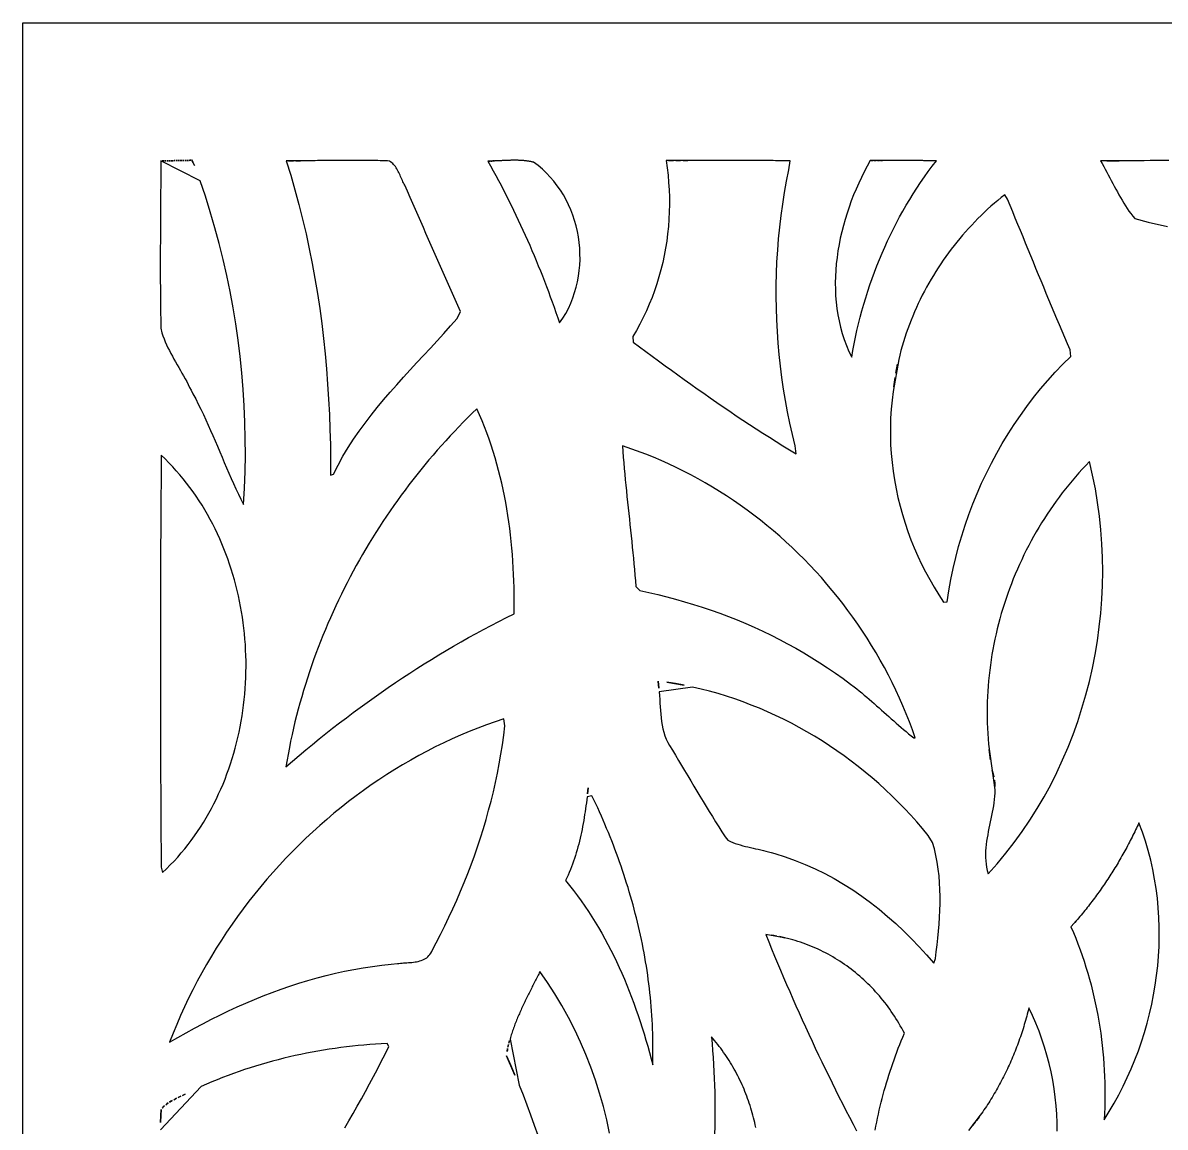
# Model space of a CAD drawing. Header units: metres. Extents: x -71 to 71, y -141 to 141.
# Drawn here: x -70.6 to -11.7, y 84.2 to 141.2 of the extents above; entities that cross this region are included whole.
import ezdxf

# ---------------------------------------------------------------- set-up
doc = ezdxf.new("R2010")
doc.units = ezdxf.units.M
doc.layers.add('HOLE', color=7, linetype='Continuous')
doc.layers.add('OUTER', color=7, linetype='Continuous')

msp = doc.modelspace()

# ---------------------------------------------------------------- linework, layer by layer
at = {"layer": 'HOLE'}
for points in [[(-63.482, 134.068), (-63.483, 133.658), (-63.484, 133.247), (-63.486, 132.836), (-63.488, 132.426), (-63.491, 132.015), (-63.493, 131.604), (-63.496, 131.193), (-63.498, 130.783), (-63.501, 130.372), (-63.503, 129.961), (-63.504, 129.55), (-63.505, 129.139), (-63.506, 128.728), (-63.505, 128.318), (-63.504, 127.907), (-63.501, 127.496), (-63.498, 127.085), (-63.493, 126.675), (-63.487, 126.264), (-63.479, 125.853), (-63.47, 125.443), (-63.432, 125.2), (-63.375, 125.043), (-63.314, 124.888), (-63.249, 124.735), (-63.181, 124.583), (-63.109, 124.433), (-63.035, 124.285), (-62.958, 124.137), (-62.88, 123.991), (-62.799, 123.845), (-62.718, 123.7), (-62.636, 123.555), (-62.553, 123.41), (-62.47, 123.265), (-62.387, 123.121), (-62.305, 122.976), (-62.224, 122.83), (-62.144, 122.684), (-62.067, 122.536), (-61.991, 122.388), (-61.918, 122.239), (-61.822, 122.051), (-61.681, 121.788), (-61.544, 121.523), (-61.411, 121.255), (-61.282, 120.986), (-61.155, 120.716), (-61.031, 120.444), (-60.91, 120.17), (-60.79, 119.896), (-60.672, 119.621), (-60.555, 119.346), (-60.438, 119.07), (-60.322, 118.794), (-60.205, 118.519), (-60.087, 118.244), (-59.969, 117.969), (-59.849, 117.695), (-59.727, 117.423), (-59.603, 117.151), (-59.476, 116.881), (-59.345, 116.613), (-59.212, 116.346), (-59.163, 117.194), (-59.131, 118.043), (-59.117, 118.891), (-59.12, 119.741), (-59.14, 120.589), (-59.177, 121.438), (-59.231, 122.285), (-59.302, 123.131), (-59.39, 123.975), (-59.494, 124.817), (-59.615, 125.656), (-59.753, 126.493), (-59.908, 127.327), (-60.079, 128.156), (-60.267, 128.983), (-60.471, 129.804), (-60.691, 130.621), (-60.928, 131.434), (-61.18, 132.24), (-61.449, 133.041), (-63.482, 134.068)], [(-63.327, 134.071), (-63.366, 134.07), (-63.405, 134.069), (-63.327, 134.071)], [(-63.212, 134.072), (-63.25, 134.072), (-63.289, 134.071), (-63.212, 134.072)], [(-63.096, 134.074), (-63.134, 134.074), (-63.173, 134.073), (-63.096, 134.074)], [(-62.98, 134.076), (-63.018, 134.076), (-63.057, 134.075), (-62.98, 134.076)], [(-62.864, 134.079), (-62.902, 134.078), (-62.941, 134.077), (-62.864, 134.079)], [(-62.748, 134.081), (-62.786, 134.08), (-62.825, 134.079), (-62.748, 134.081)], [(-62.632, 134.083), (-62.67, 134.082), (-62.709, 134.081), (-62.632, 134.083)], [(-62.516, 134.085), (-62.554, 134.085), (-62.593, 134.084), (-62.516, 134.085)], [(-62.4, 134.088), (-62.438, 134.087), (-62.477, 134.086), (-62.4, 134.088)], [(-62.284, 134.09), (-62.322, 134.089), (-62.361, 134.089), (-62.284, 134.09)], [(-62.168, 134.093), (-62.206, 134.092), (-62.245, 134.091), (-62.168, 134.093)], [(-62.052, 134.095), (-62.09, 134.094), (-62.129, 134.093), (-62.052, 134.095)], [(-61.936, 134.098), (-61.974, 134.097), (-62.013, 134.096), (-61.936, 134.098)], [(-61.734, 133.836), (-61.859, 134.099), (-61.897, 134.098), (-61.734, 133.836)], [(-57.015, 134.072), (-56.781, 133.325), (-56.562, 132.574), (-56.357, 131.819), (-56.165, 131.061), (-55.987, 130.3), (-55.822, 129.536), (-55.669, 128.769), (-55.529, 128), (-55.401, 127.228), (-55.285, 126.455), (-55.181, 125.679), (-55.088, 124.901), (-55.006, 124.122), (-54.935, 123.342), (-54.875, 122.56), (-54.826, 121.778), (-54.786, 120.995), (-54.756, 120.212), (-54.736, 119.428), (-54.724, 118.644), (-54.722, 117.86), (-54.575, 117.917), (-54.338, 118.383), (-54.086, 118.837), (-53.82, 119.279), (-53.541, 119.712), (-53.249, 120.135), (-52.947, 120.549), (-52.635, 120.956), (-52.315, 121.356), (-51.987, 121.75), (-51.653, 122.139), (-51.313, 122.524), (-50.969, 122.905), (-50.622, 123.284), (-50.273, 123.661), (-49.924, 124.038), (-49.574, 124.415), (-49.226, 124.793), (-48.88, 125.172), (-48.538, 125.554), (-48.201, 125.94), (-48.025, 126.303), (-48.163, 126.612), (-48.301, 126.921), (-48.438, 127.23), (-48.576, 127.539), (-48.713, 127.849), (-48.849, 128.158), (-48.986, 128.468), (-49.122, 128.778), (-49.259, 129.087), (-49.395, 129.397), (-49.531, 129.707), (-49.667, 130.017), (-49.803, 130.328), (-49.939, 130.638), (-50.075, 130.948), (-50.211, 131.258), (-50.347, 131.568), (-50.484, 131.878), (-50.62, 132.188), (-50.757, 132.498), (-50.893, 132.807), (-50.927, 132.868), (-50.96, 132.931), (-50.991, 132.995), (-51.021, 133.061), (-51.051, 133.128), (-51.08, 133.195), (-51.11, 133.262), (-51.139, 133.33), (-51.17, 133.396), (-51.201, 133.463), (-51.233, 133.528), (-51.267, 133.592), (-51.303, 133.654), (-51.341, 133.714), (-51.381, 133.771), (-51.424, 133.826), (-51.47, 133.878), (-51.519, 133.927), (-51.572, 133.972), (-51.629, 134.013), (-51.691, 134.049), (-51.795, 134.064), (-51.919, 134.069), (-52.044, 134.073), (-52.168, 134.077), (-52.292, 134.081), (-52.417, 134.084), (-52.541, 134.087), (-52.665, 134.089), (-52.79, 134.091), (-52.914, 134.092), (-53.038, 134.094), (-53.163, 134.095), (-53.287, 134.095), (-53.411, 134.096), (-53.536, 134.096), (-53.66, 134.096), (-53.784, 134.095), (-53.909, 134.095), (-54.033, 134.094), (-54.157, 134.093), (-54.282, 134.092), (-54.406, 134.091), (-54.53, 134.09), (-54.655, 134.088), (-54.779, 134.087), (-54.903, 134.085), (-55.027, 134.084), (-55.152, 134.082), (-55.276, 134.081), (-55.4, 134.08), (-55.525, 134.078), (-55.649, 134.077), (-55.773, 134.076), (-55.897, 134.074), (-56.021, 134.073), (-56.146, 134.073), (-57.015, 134.072)], [(-56.642, 134.071), (-56.766, 134.071), (-56.89, 134.071), (-56.642, 134.071)], [(-56.27, 134.072), (-56.394, 134.071), (-56.518, 134.071), (-56.27, 134.072)], [(-46.608, 134.06), (-46.47, 133.811), (-46.334, 133.561), (-46.198, 133.311), (-46.064, 133.059), (-45.932, 132.807), (-45.801, 132.554), (-45.671, 132.3), (-45.543, 132.045), (-45.417, 131.789), (-45.291, 131.533), (-45.168, 131.276), (-45.045, 131.018), (-44.924, 130.759), (-44.805, 130.5), (-44.687, 130.239), (-44.571, 129.979), (-44.456, 129.717), (-44.342, 129.454), (-44.23, 129.191), (-44.12, 128.927), (-44.011, 128.663), (-43.904, 128.397), (-43.798, 128.132), (-43.694, 127.865), (-43.591, 127.597), (-43.49, 127.329), (-43.391, 127.061), (-43.293, 126.791), (-43.196, 126.521), (-43.101, 126.251), (-43.008, 125.98), (-42.916, 125.708), (-42.751, 125.952), (-42.599, 126.204), (-42.462, 126.463), (-42.34, 126.728), (-42.231, 126.998), (-42.137, 127.273), (-42.056, 127.552), (-41.99, 127.835), (-41.937, 128.121), (-41.898, 128.408), (-41.872, 128.697), (-41.86, 128.988), (-41.861, 129.278), (-41.875, 129.568), (-41.902, 129.857), (-41.942, 130.145), (-41.995, 130.43), (-42.061, 130.712), (-42.139, 130.991), (-42.23, 131.266), (-42.333, 131.535), (-42.448, 131.799), (-42.576, 132.057), (-42.715, 132.309), (-42.866, 132.552), (-43.03, 132.788), (-43.204, 133.015), (-43.391, 133.233), (-43.589, 133.441), (-43.798, 133.638), (-44.018, 133.823), (-44.25, 133.997), (-44.286, 134.006), (-44.322, 134.014), (-44.359, 134.022), (-44.395, 134.029), (-44.431, 134.036), (-44.468, 134.042), (-44.504, 134.048), (-44.541, 134.054), (-44.578, 134.059), (-44.614, 134.064), (-44.651, 134.068), (-44.688, 134.073), (-44.724, 134.076), (-44.761, 134.08), (-44.798, 134.083), (-44.835, 134.086), (-44.871, 134.088), (-44.908, 134.09), (-44.945, 134.092), (-44.982, 134.094), (-45.019, 134.095), (-45.056, 134.097), (-45.093, 134.097), (-45.13, 134.098), (-45.167, 134.099), (-45.204, 134.099), (-45.241, 134.099), (-45.278, 134.099), (-45.315, 134.099), (-45.352, 134.098), (-45.389, 134.097), (-45.426, 134.097), (-45.463, 134.096), (-45.5, 134.095), (-45.537, 134.094), (-45.574, 134.092), (-45.611, 134.091), (-45.648, 134.09), (-45.686, 134.088), (-45.723, 134.087), (-45.76, 134.085), (-45.797, 134.084), (-45.834, 134.082), (-45.871, 134.08), (-45.908, 134.079), (-45.945, 134.077), (-45.982, 134.075), (-46.019, 134.074), (-46.056, 134.072), (-46.093, 134.071), (-46.13, 134.069), (-46.167, 134.068), (-46.204, 134.066), (-46.241, 134.065), (-46.608, 134.06)], [(-46.498, 134.06), (-46.535, 134.06), (-46.572, 134.06), (-46.498, 134.06)], [(-46.388, 134.061), (-46.425, 134.061), (-46.461, 134.06), (-46.388, 134.061)], [(-46.277, 134.064), (-46.314, 134.063), (-46.351, 134.062), (-46.277, 134.064)], [(-37.422, 134.08), (-37.367, 133.706), (-37.322, 133.331), (-37.288, 132.954), (-37.265, 132.576), (-37.252, 132.198), (-37.249, 131.819), (-37.256, 131.441), (-37.274, 131.063), (-37.302, 130.685), (-37.341, 130.309), (-37.39, 129.934), (-37.449, 129.561), (-37.518, 129.189), (-37.597, 128.82), (-37.687, 128.454), (-37.787, 128.09), (-37.897, 127.73), (-38.016, 127.373), (-38.146, 127.02), (-38.286, 126.672), (-38.437, 126.328), (-38.597, 125.989), (-38.767, 125.655), (-38.946, 125.326), (-39.136, 125.004), (-39.124, 124.716), (-38.795, 124.473), (-38.466, 124.23), (-38.137, 123.988), (-37.807, 123.747), (-37.476, 123.506), (-37.146, 123.266), (-36.814, 123.027), (-36.482, 122.789), (-36.15, 122.552), (-35.816, 122.316), (-35.482, 122.081), (-35.147, 121.847), (-34.812, 121.615), (-34.476, 121.384), (-34.138, 121.154), (-33.8, 120.926), (-33.461, 120.7), (-33.121, 120.475), (-32.78, 120.251), (-32.438, 120.03), (-32.094, 119.811), (-31.75, 119.593), (-31.404, 119.378), (-31.058, 119.164), (-30.709, 118.953), (-30.761, 119.373), (-30.903, 119.953), (-31.034, 120.536), (-31.154, 121.122), (-31.263, 121.709), (-31.361, 122.299), (-31.447, 122.891), (-31.523, 123.484), (-31.588, 124.079), (-31.641, 124.675), (-31.683, 125.272), (-31.714, 125.87), (-31.734, 126.468), (-31.743, 127.066), (-31.74, 127.665), (-31.727, 128.263), (-31.702, 128.861), (-31.665, 129.459), (-31.618, 130.055), (-31.559, 130.651), (-31.488, 131.245), (-31.407, 131.838), (-31.314, 132.429), (-31.209, 133.018), (-31.094, 133.604), (-31.018, 134.072), (-31.143, 134.074), (-31.269, 134.075), (-31.395, 134.076), (-31.52, 134.077), (-31.646, 134.078), (-31.772, 134.079), (-31.897, 134.08), (-32.023, 134.081), (-32.149, 134.082), (-32.274, 134.083), (-32.4, 134.083), (-32.525, 134.084), (-32.651, 134.085), (-32.777, 134.085), (-32.902, 134.086), (-33.028, 134.086), (-33.154, 134.086), (-33.279, 134.087), (-33.405, 134.087), (-33.53, 134.087), (-33.656, 134.088), (-33.782, 134.088), (-33.907, 134.088), (-34.033, 134.088), (-34.158, 134.088), (-34.284, 134.088), (-34.41, 134.088), (-34.535, 134.088), (-34.661, 134.088), (-34.786, 134.088), (-34.912, 134.087), (-35.037, 134.087), (-35.163, 134.087), (-35.289, 134.087), (-35.414, 134.086), (-35.54, 134.086), (-35.665, 134.086), (-35.791, 134.086), (-35.916, 134.085), (-36.042, 134.085), (-36.167, 134.084), (-37.422, 134.08)], [(-37.046, 134.081), (-37.171, 134.081), (-37.297, 134.08), (-37.046, 134.081)], [(-36.669, 134.083), (-36.795, 134.082), (-36.92, 134.082), (-36.669, 134.083)], [(-36.293, 134.084), (-36.418, 134.084), (-36.544, 134.083), (-36.293, 134.084)], [(-26.899, 134.08), (-27.054, 133.798), (-27.205, 133.51), (-27.349, 133.217), (-27.488, 132.919), (-27.622, 132.617), (-27.749, 132.311), (-27.869, 132.001), (-27.982, 131.688), (-28.088, 131.372), (-28.187, 131.052), (-28.278, 130.73), (-28.361, 130.406), (-28.435, 130.08), (-28.501, 129.752), (-28.558, 129.423), (-28.605, 129.093), (-28.643, 128.763), (-28.671, 128.432), (-28.688, 128.101), (-28.695, 127.77), (-28.692, 127.44), (-28.677, 127.111), (-28.65, 126.783), (-28.612, 126.457), (-28.562, 126.132), (-28.5, 125.81), (-28.425, 125.49), (-28.337, 125.173), (-28.235, 124.859), (-28.121, 124.548), (-27.992, 124.241), (-27.849, 123.939), (-27.789, 124.285), (-27.723, 124.631), (-27.652, 124.975), (-27.577, 125.318), (-27.496, 125.659), (-27.41, 126), (-27.32, 126.338), (-27.224, 126.675), (-27.124, 127.01), (-27.018, 127.344), (-26.908, 127.675), (-26.793, 128.005), (-26.673, 128.333), (-26.548, 128.658), (-26.418, 128.982), (-26.284, 129.303), (-26.144, 129.622), (-26, 129.938), (-25.851, 130.252), (-25.697, 130.564), (-25.538, 130.873), (-25.375, 131.179), (-25.207, 131.482), (-25.034, 131.783), (-24.856, 132.081), (-24.674, 132.375), (-24.487, 132.667), (-24.295, 132.955), (-24.099, 133.241), (-23.898, 133.522), (-23.692, 133.801), (-23.482, 134.076), (-23.535, 134.076), (-23.588, 134.077), (-23.642, 134.077), (-23.695, 134.077), (-23.748, 134.078), (-23.802, 134.078), (-23.855, 134.078), (-23.908, 134.079), (-23.962, 134.079), (-24.015, 134.079), (-24.069, 134.079), (-24.122, 134.079), (-24.175, 134.08), (-24.229, 134.08), (-24.282, 134.08), (-24.336, 134.08), (-24.389, 134.08), (-24.442, 134.08), (-24.496, 134.08), (-24.549, 134.081), (-24.603, 134.081), (-24.656, 134.081), (-24.709, 134.081), (-24.763, 134.081), (-24.816, 134.081), (-24.87, 134.081), (-24.923, 134.081), (-24.977, 134.081), (-25.03, 134.081), (-25.083, 134.081), (-25.137, 134.081), (-25.19, 134.081), (-25.244, 134.081), (-25.297, 134.081), (-25.351, 134.081), (-25.404, 134.081), (-25.457, 134.081), (-25.511, 134.081), (-25.564, 134.081), (-25.618, 134.081), (-25.671, 134.081), (-25.725, 134.081), (-25.778, 134.081), (-25.831, 134.081), (-25.885, 134.081), (-25.938, 134.081), (-25.992, 134.081), (-26.045, 134.081), (-26.098, 134.08), (-26.152, 134.08), (-26.205, 134.08), (-26.899, 134.08)], [(-26.739, 134.08), (-26.792, 134.08), (-26.846, 134.08), (-26.739, 134.08)], [(-26.579, 134.08), (-26.632, 134.08), (-26.686, 134.08), (-26.579, 134.08)], [(-26.419, 134.08), (-26.472, 134.08), (-26.526, 134.08), (-26.419, 134.08)], [(-26.259, 134.08), (-26.312, 134.08), (-26.365, 134.08), (-26.259, 134.08)], [(-14.053, 134.074), (-14.373, 134.072), (-14.693, 134.07), (-14.053, 134.074)], [(-25.712, 122.181), (-25.77, 121.724), (-25.813, 121.266), (-25.842, 120.807), (-25.855, 120.348), (-25.855, 119.889), (-25.84, 119.431), (-25.811, 118.973), (-25.768, 118.517), (-25.711, 118.063), (-25.642, 117.61), (-25.559, 117.16), (-25.462, 116.712), (-25.353, 116.268), (-25.232, 115.827), (-25.097, 115.39), (-24.951, 114.957), (-24.792, 114.529), (-24.622, 114.106), (-24.439, 113.688), (-24.245, 113.276), (-24.04, 112.87), (-23.824, 112.47), (-23.597, 112.077), (-23.359, 111.692), (-23.11, 111.314), (-22.925, 111.322), (-22.836, 111.9), (-22.733, 112.474), (-22.615, 113.045), (-22.481, 113.612), (-22.333, 114.175), (-22.17, 114.733), (-21.994, 115.286), (-21.802, 115.834), (-21.597, 116.376), (-21.378, 116.912), (-21.146, 117.442), (-20.9, 117.965), (-20.641, 118.481), (-20.368, 118.99), (-20.083, 119.49), (-19.785, 119.982), (-19.474, 120.466), (-19.151, 120.941), (-18.815, 121.406), (-18.468, 121.862), (-18.109, 122.307), (-17.738, 122.742), (-17.355, 123.167), (-16.961, 123.58), (-16.556, 123.982), (-16.585, 124.318), (-16.724, 124.64), (-16.862, 124.962), (-17, 125.284), (-17.137, 125.607), (-17.273, 125.93), (-17.408, 126.254), (-17.543, 126.577), (-17.678, 126.901), (-17.812, 127.225), (-17.946, 127.549), (-18.08, 127.874), (-18.213, 128.198), (-18.346, 128.523), (-18.479, 128.847), (-18.612, 129.172), (-18.745, 129.496), (-18.878, 129.821), (-19.011, 130.146), (-19.144, 130.47), (-19.277, 130.795), (-19.411, 131.119), (-19.545, 131.443), (-19.679, 131.768), (-19.813, 132.091), (-19.958, 132.322), (-20.137, 132.178), (-20.315, 132.031), (-20.491, 131.881), (-20.665, 131.729), (-20.837, 131.574), (-21.006, 131.416), (-21.173, 131.255), (-21.338, 131.092), (-21.501, 130.927), (-21.661, 130.758), (-21.819, 130.588), (-21.975, 130.414), (-22.128, 130.239), (-22.278, 130.061), (-22.426, 129.881), (-22.571, 129.698), (-22.714, 129.513), (-22.854, 129.326), (-22.992, 129.137), (-23.126, 128.946), (-23.258, 128.752), (-23.387, 128.557), (-23.513, 128.359), (-23.636, 128.16), (-23.757, 127.959), (-23.874, 127.755), (-23.988, 127.55), (-24.099, 127.343), (-24.207, 127.135), (-24.312, 126.924), (-24.414, 126.712), (-24.512, 126.499), (-24.607, 126.284), (-24.699, 126.067), (-24.788, 125.848), (-24.873, 125.629), (-24.954, 125.407), (-25.032, 125.185), (-25.107, 124.961), (-25.178, 124.735), (-25.245, 124.509), (-25.309, 124.281), (-25.369, 124.052), (-25.426, 123.822), (-25.712, 122.181)], [(-25.478, 123.59), (-25.527, 123.358), (-25.572, 123.124), (-25.478, 123.59)], [(-25.613, 122.89), (-25.65, 122.655), (-25.683, 122.418), (-25.613, 122.89)], [(-57.03, 102.824), (-56.691, 103.115), (-56.35, 103.403), (-56.007, 103.689), (-55.663, 103.972), (-55.316, 104.252), (-54.968, 104.53), (-54.618, 104.806), (-54.265, 105.078), (-53.911, 105.348), (-53.556, 105.615), (-53.198, 105.88), (-52.838, 106.141), (-52.477, 106.4), (-52.114, 106.655), (-51.748, 106.908), (-51.381, 107.158), (-51.013, 107.404), (-50.642, 107.648), (-50.269, 107.888), (-49.895, 108.125), (-49.519, 108.359), (-49.141, 108.59), (-48.761, 108.817), (-48.379, 109.041), (-47.996, 109.262), (-47.61, 109.479), (-47.223, 109.693), (-46.834, 109.903), (-46.443, 110.11), (-46.051, 110.313), (-45.656, 110.512), (-45.26, 110.708), (-45.256, 111.047), (-45.256, 111.386), (-45.258, 111.726), (-45.264, 112.065), (-45.274, 112.405), (-45.287, 112.744), (-45.304, 113.084), (-45.324, 113.423), (-45.348, 113.762), (-45.377, 114.101), (-45.409, 114.439), (-45.445, 114.776), (-45.486, 115.113), (-45.531, 115.45), (-45.58, 115.785), (-45.633, 116.12), (-45.692, 116.453), (-45.755, 116.786), (-45.822, 117.117), (-45.895, 117.447), (-45.973, 117.776), (-46.055, 118.104), (-46.143, 118.43), (-46.236, 118.754), (-46.334, 119.077), (-46.438, 119.398), (-46.547, 119.717), (-46.662, 120.035), (-46.782, 120.35), (-46.909, 120.663), (-47.041, 120.974), (-47.179, 121.283), (-47.415, 121.055), (-47.648, 120.825), (-47.88, 120.592), (-48.109, 120.356), (-48.336, 120.119), (-48.561, 119.879), (-48.784, 119.637), (-49.004, 119.392), (-49.223, 119.145), (-49.439, 118.896), (-49.652, 118.645), (-49.863, 118.391), (-50.072, 118.136), (-50.279, 117.878), (-50.483, 117.618), (-50.684, 117.356), (-50.884, 117.092), (-51.08, 116.826), (-51.274, 116.558), (-51.466, 116.288), (-51.655, 116.016), (-51.842, 115.742), (-52.025, 115.466), (-52.207, 115.188), (-52.385, 114.909), (-52.561, 114.627), (-52.734, 114.344), (-52.905, 114.059), (-53.073, 113.772), (-53.238, 113.484), (-53.4, 113.194), (-53.559, 112.902), (-53.716, 112.608), (-53.869, 112.313), (-54.02, 112.016), (-54.168, 111.718), (-54.313, 111.418), (-54.455, 111.116), (-54.594, 110.814), (-54.73, 110.509), (-54.863, 110.203), (-54.993, 109.896), (-55.12, 109.587), (-55.243, 109.277), (-55.364, 108.966), (-55.481, 108.653), (-55.596, 108.339), (-55.707, 108.023), (-55.814, 107.707), (-55.919, 107.389), (-56.02, 107.07), (-56.118, 106.75), (-56.213, 106.428), (-56.305, 106.106), (-56.393, 105.782), (-56.477, 105.457), (-56.559, 105.132), (-56.636, 104.805), (-56.711, 104.477), (-56.782, 104.148), (-56.849, 103.819), (-57.03, 102.824)], [(-39.672, 119.368), (-39.651, 119.077), (-39.629, 118.787), (-39.606, 118.496), (-39.581, 118.206), (-39.555, 117.916), (-39.527, 117.626), (-39.499, 117.336), (-39.469, 117.046), (-39.44, 116.756), (-39.409, 116.466), (-39.378, 116.177), (-39.347, 115.887), (-39.316, 115.597), (-39.284, 115.308), (-39.253, 115.018), (-39.222, 114.729), (-39.192, 114.439), (-39.162, 114.149), (-39.133, 113.859), (-39.105, 113.57), (-39.077, 113.28), (-39.051, 112.99), (-39.027, 112.7), (-39.003, 112.41), (-38.982, 112.119), (-38.783, 111.908), (-38.316, 111.808), (-37.851, 111.701), (-37.388, 111.587), (-36.927, 111.464), (-36.467, 111.334), (-36.009, 111.196), (-35.554, 111.051), (-35.101, 110.897), (-34.65, 110.736), (-34.202, 110.567), (-33.757, 110.39), (-33.315, 110.205), (-32.876, 110.012), (-32.44, 109.811), (-32.008, 109.603), (-31.579, 109.386), (-31.154, 109.162), (-30.733, 108.929), (-30.316, 108.689), (-29.903, 108.441), (-29.495, 108.185), (-29.091, 107.92), (-28.692, 107.648), (-28.297, 107.367), (-27.908, 107.079), (-27.723, 106.939), (-27.591, 106.836), (-27.459, 106.731), (-27.329, 106.625), (-27.199, 106.517), (-27.071, 106.409), (-26.943, 106.3), (-26.815, 106.189), (-26.688, 106.078), (-26.562, 105.967), (-26.436, 105.855), (-26.31, 105.742), (-26.185, 105.63), (-26.059, 105.517), (-25.933, 105.405), (-25.807, 105.293), (-25.681, 105.181), (-25.555, 105.069), (-25.428, 104.958), (-25.3, 104.848), (-25.172, 104.739), (-25.043, 104.631), (-24.913, 104.524), (-24.782, 104.418), (-24.651, 104.313), (-24.573, 104.315), (-24.72, 104.732), (-24.875, 105.145), (-25.037, 105.555), (-25.207, 105.962), (-25.384, 106.365), (-25.568, 106.764), (-25.759, 107.16), (-25.958, 107.552), (-26.163, 107.939), (-26.375, 108.323), (-26.594, 108.702), (-26.819, 109.077), (-27.051, 109.448), (-27.289, 109.814), (-27.534, 110.176), (-27.785, 110.533), (-28.042, 110.886), (-28.305, 111.233), (-28.574, 111.576), (-28.848, 111.913), (-29.128, 112.245), (-29.414, 112.573), (-29.706, 112.895), (-30.002, 113.211), (-30.304, 113.522), (-30.611, 113.827), (-30.924, 114.127), (-31.241, 114.421), (-31.563, 114.709), (-31.89, 114.991), (-32.221, 115.267), (-32.557, 115.537), (-32.898, 115.8), (-33.243, 116.058), (-33.592, 116.308), (-33.945, 116.553), (-34.302, 116.79), (-34.663, 117.021), (-35.028, 117.245), (-35.397, 117.462), (-35.77, 117.673), (-36.146, 117.876), (-36.525, 118.071), (-36.908, 118.26), (-37.294, 118.441), (-37.683, 118.615), (-38.075, 118.781), (-38.47, 118.94), (-39.672, 119.368)], [(-63.456, 118.887), (-63.46, 118.382), (-63.464, 117.876), (-63.468, 117.37), (-63.472, 116.864), (-63.475, 116.358), (-63.479, 115.852), (-63.482, 115.346), (-63.484, 114.84), (-63.487, 114.334), (-63.489, 113.828), (-63.492, 113.322), (-63.494, 112.816), (-63.495, 112.31), (-63.497, 111.804), (-63.498, 111.298), (-63.499, 110.792), (-63.5, 110.286), (-63.501, 109.78), (-63.502, 109.274), (-63.502, 108.768), (-63.502, 108.262), (-63.502, 107.756), (-63.502, 107.25), (-63.501, 106.744), (-63.5, 106.238), (-63.499, 105.732), (-63.498, 105.226), (-63.497, 104.72), (-63.495, 104.213), (-63.494, 103.707), (-63.492, 103.201), (-63.49, 102.695), (-63.488, 102.189), (-63.485, 101.683), (-63.482, 101.177), (-63.479, 100.671), (-63.476, 100.165), (-63.473, 99.658), (-63.47, 99.152), (-63.466, 98.646), (-63.462, 98.14), (-63.458, 97.634), (-63.387, 97.36), (-63.185, 97.554), (-62.988, 97.753), (-62.795, 97.955), (-62.608, 98.161), (-62.425, 98.372), (-62.248, 98.586), (-62.075, 98.804), (-61.907, 99.025), (-61.744, 99.251), (-61.585, 99.479), (-61.432, 99.711), (-61.284, 99.946), (-61.14, 100.184), (-61.001, 100.425), (-60.867, 100.669), (-60.738, 100.916), (-60.614, 101.165), (-60.495, 101.417), (-60.381, 101.672), (-60.271, 101.929), (-60.166, 102.188), (-60.066, 102.45), (-59.971, 102.713), (-59.881, 102.979), (-59.796, 103.246), (-59.715, 103.516), (-59.64, 103.787), (-59.569, 104.059), (-59.503, 104.333), (-59.442, 104.608), (-59.385, 104.885), (-59.334, 105.163), (-59.287, 105.442), (-59.245, 105.721), (-59.208, 106.002), (-59.176, 106.284), (-59.149, 106.566), (-59.126, 106.848), (-59.108, 107.132), (-59.096, 107.415), (-59.087, 107.699), (-59.084, 107.983), (-59.085, 108.267), (-59.092, 108.551), (-59.103, 108.834), (-59.119, 109.118), (-59.139, 109.401), (-59.165, 109.684), (-59.195, 109.966), (-59.23, 110.247), (-59.27, 110.528), (-59.314, 110.808), (-59.364, 111.086), (-59.418, 111.364), (-59.477, 111.641), (-59.541, 111.916), (-59.609, 112.19), (-59.682, 112.463), (-59.76, 112.733), (-59.843, 113.003), (-59.931, 113.27), (-60.023, 113.536), (-60.12, 113.799), (-60.222, 114.061), (-60.328, 114.32), (-60.44, 114.577), (-60.556, 114.831), (-60.677, 115.083), (-60.802, 115.333), (-60.933, 115.58), (-61.068, 115.824), (-61.208, 116.065), (-61.352, 116.303), (-61.501, 116.538), (-61.655, 116.769), (-61.814, 116.998), (-61.978, 117.223), (-62.146, 117.444), (-62.319, 117.662), (-62.497, 117.876), (-62.679, 118.086), (-62.866, 118.293), (-63.058, 118.495), (-63.254, 118.693), (-63.456, 118.887)], [(-20.463, 101.629), (-20.467, 101.464), (-20.478, 101.298), (-20.494, 101.132), (-20.515, 100.967), (-20.539, 100.802), (-20.568, 100.636), (-20.599, 100.471), (-20.632, 100.306), (-20.666, 100.141), (-20.702, 99.975), (-20.737, 99.81), (-20.772, 99.644), (-20.805, 99.478), (-20.836, 99.313), (-20.865, 99.146), (-20.891, 98.98), (-20.913, 98.813), (-20.93, 98.646), (-20.941, 98.478), (-20.947, 98.311), (-20.946, 98.142), (-20.938, 97.973), (-20.922, 97.804), (-20.897, 97.634), (-20.863, 97.464), (-20.819, 97.293), (-20.349, 97.816), (-19.899, 98.356), (-19.466, 98.912), (-19.053, 99.482), (-18.658, 100.066), (-18.282, 100.664), (-17.925, 101.274), (-17.587, 101.896), (-17.269, 102.529), (-16.97, 103.172), (-16.691, 103.825), (-16.431, 104.488), (-16.192, 105.159), (-15.972, 105.837), (-15.773, 106.522), (-15.593, 107.214), (-15.435, 107.911), (-15.296, 108.613), (-15.179, 109.319), (-15.082, 110.029), (-15.006, 110.741), (-14.951, 111.456), (-14.917, 112.171), (-14.904, 112.888), (-14.913, 113.604), (-14.944, 114.319), (-14.996, 115.033), (-15.07, 115.745), (-15.166, 116.454), (-15.284, 117.159), (-15.425, 117.86), (-15.587, 118.556), (-15.773, 118.365), (-15.955, 118.17), (-16.134, 117.972), (-16.311, 117.772), (-16.485, 117.568), (-16.656, 117.362), (-16.823, 117.154), (-16.988, 116.943), (-17.15, 116.729), (-17.309, 116.513), (-17.464, 116.294), (-17.617, 116.073), (-17.766, 115.85), (-17.912, 115.624), (-18.056, 115.396), (-18.195, 115.166), (-18.332, 114.934), (-18.465, 114.7), (-18.595, 114.464), (-18.722, 114.226), (-18.846, 113.986), (-18.966, 113.744), (-19.082, 113.5), (-19.195, 113.255), (-19.305, 113.007), (-19.411, 112.759), (-19.514, 112.508), (-19.613, 112.257), (-19.709, 112.003), (-19.801, 111.749), (-19.889, 111.493), (-19.974, 111.235), (-20.055, 110.977), (-20.133, 110.717), (-20.206, 110.456), (-20.276, 110.194), (-20.343, 109.931), (-20.405, 109.667), (-20.463, 109.402), (-20.518, 109.136), (-20.569, 108.869), (-20.616, 108.601), (-20.659, 108.333), (-20.698, 108.064), (-20.732, 107.795), (-20.763, 107.525), (-20.79, 107.254), (-20.813, 106.983), (-20.832, 106.712), (-20.846, 106.44), (-20.857, 106.168), (-20.863, 105.896), (-20.865, 105.624), (-20.863, 105.351), (-20.856, 105.079), (-20.845, 104.806), (-20.83, 104.534), (-20.811, 104.261), (-20.787, 103.989), (-20.463, 101.629)], [(-37.835, 107.241), (-37.81, 107.055), (-37.789, 106.867), (-37.835, 107.241)], [(-37.773, 106.678), (-37.76, 106.487), (-37.748, 106.296), (-37.737, 106.104), (-37.726, 105.912), (-37.712, 105.72), (-37.696, 105.53), (-37.676, 105.34), (-37.651, 105.152), (-37.62, 104.966), (-37.582, 104.782), (-37.535, 104.601), (-37.479, 104.423), (-37.411, 104.248), (-37.332, 104.078), (-37.24, 103.911), (-37.098, 103.676), (-36.94, 103.412), (-36.781, 103.148), (-36.623, 102.883), (-36.465, 102.619), (-36.307, 102.355), (-36.149, 102.09), (-35.991, 101.826), (-35.832, 101.562), (-35.673, 101.299), (-35.514, 101.035), (-35.354, 100.772), (-35.193, 100.51), (-35.032, 100.247), (-34.869, 99.986), (-34.706, 99.725), (-34.542, 99.465), (-34.377, 99.205), (-34.23, 99.03), (-34.107, 98.972), (-33.982, 98.918), (-33.855, 98.87), (-33.726, 98.826), (-33.597, 98.786), (-33.466, 98.749), (-33.334, 98.715), (-33.202, 98.684), (-33.069, 98.653), (-32.936, 98.624), (-32.802, 98.595), (-32.669, 98.566), (-32.535, 98.536), (-32.403, 98.504), (-32.27, 98.471), (-32.139, 98.435), (-32.008, 98.397), (-31.821, 98.339), (-31.286, 98.177), (-30.761, 97.993), (-30.244, 97.787), (-29.736, 97.56), (-29.237, 97.314), (-28.747, 97.048), (-28.266, 96.765), (-27.794, 96.464), (-27.332, 96.147), (-26.88, 95.814), (-26.437, 95.467), (-26.004, 95.105), (-25.581, 94.73), (-25.167, 94.344), (-24.764, 93.945), (-24.371, 93.536), (-23.989, 93.117), (-23.617, 92.689), (-23.527, 92.927), (-23.485, 93.279), (-23.444, 93.632), (-23.406, 93.987), (-23.372, 94.343), (-23.342, 94.699), (-23.318, 95.057), (-23.3, 95.414), (-23.29, 95.771), (-23.287, 96.128), (-23.295, 96.484), (-23.312, 96.838), (-23.341, 97.191), (-23.382, 97.542), (-23.436, 97.891), (-23.504, 98.238), (-23.587, 98.581), (-23.685, 98.921), (-23.899, 99.273), (-24.194, 99.631), (-24.496, 99.983), (-24.806, 100.327), (-25.121, 100.665), (-25.444, 100.997), (-25.773, 101.321), (-26.108, 101.638), (-26.449, 101.948), (-26.796, 102.25), (-27.148, 102.545), (-27.507, 102.833), (-27.871, 103.113), (-28.24, 103.385), (-28.614, 103.649), (-28.993, 103.906), (-29.377, 104.154), (-29.766, 104.394), (-30.159, 104.625), (-30.557, 104.848), (-30.958, 105.063), (-31.364, 105.269), (-31.774, 105.466), (-32.188, 105.654), (-32.605, 105.833), (-33.025, 106.004), (-33.449, 106.164), (-33.876, 106.316), (-34.306, 106.458), (-34.739, 106.591), (-35.174, 106.713), (-35.612, 106.826), (-36.053, 106.93), (-37.773, 106.678)], [(-36.496, 107.023), (-36.94, 107.106), (-37.387, 107.178), (-36.496, 107.023)], [(-63.023, 88.609), (-62.6, 88.857), (-62.173, 89.1), (-61.743, 89.337), (-61.31, 89.569), (-60.873, 89.794), (-60.434, 90.013), (-59.992, 90.226), (-59.547, 90.431), (-59.099, 90.63), (-58.648, 90.821), (-58.195, 91.005), (-57.739, 91.181), (-57.28, 91.349), (-56.819, 91.508), (-56.355, 91.659), (-55.889, 91.801), (-55.421, 91.934), (-54.951, 92.057), (-54.478, 92.171), (-54.003, 92.275), (-53.526, 92.369), (-53.047, 92.452), (-52.566, 92.525), (-52.083, 92.587), (-51.598, 92.638), (-51.276, 92.668), (-51.199, 92.678), (-51.12, 92.687), (-51.039, 92.694), (-50.957, 92.7), (-50.873, 92.706), (-50.789, 92.711), (-50.704, 92.717), (-50.619, 92.723), (-50.534, 92.731), (-50.45, 92.741), (-50.367, 92.752), (-50.284, 92.766), (-50.204, 92.783), (-50.125, 92.803), (-50.048, 92.828), (-49.973, 92.856), (-49.902, 92.889), (-49.833, 92.928), (-49.768, 92.972), (-49.707, 93.022), (-49.65, 93.078), (-49.597, 93.141), (-49.549, 93.212), (-49.506, 93.291), (-49.469, 93.378), (-49.279, 93.741), (-49.054, 94.175), (-48.836, 94.613), (-48.623, 95.054), (-48.416, 95.499), (-48.215, 95.946), (-48.021, 96.396), (-47.833, 96.85), (-47.651, 97.306), (-47.476, 97.765), (-47.307, 98.227), (-47.146, 98.692), (-46.992, 99.159), (-46.844, 99.628), (-46.704, 100.1), (-46.572, 100.574), (-46.447, 101.051), (-46.33, 101.529), (-46.221, 102.01), (-46.119, 102.493), (-46.026, 102.977), (-45.941, 103.463), (-45.864, 103.951), (-45.796, 104.441), (-45.737, 104.932), (-45.786, 105.297), (-46.239, 105.144), (-46.689, 104.983), (-47.136, 104.813), (-47.58, 104.635), (-48.02, 104.449), (-48.457, 104.254), (-48.891, 104.051), (-49.322, 103.841), (-49.748, 103.622), (-50.171, 103.396), (-50.591, 103.162), (-51.006, 102.92), (-51.417, 102.671), (-51.825, 102.415), (-52.227, 102.151), (-52.626, 101.88), (-53.02, 101.602), (-53.41, 101.316), (-53.795, 101.024), (-54.175, 100.725), (-54.55, 100.42), (-54.921, 100.108), (-55.286, 99.789), (-55.646, 99.464), (-56.001, 99.132), (-56.35, 98.794), (-56.694, 98.45), (-57.032, 98.1), (-57.365, 97.744), (-57.692, 97.383), (-58.012, 97.015), (-58.327, 96.642), (-58.636, 96.263), (-58.938, 95.879), (-59.234, 95.49), (-59.524, 95.095), (-59.807, 94.695), (-60.084, 94.29), (-60.353, 93.88), (-60.616, 93.465), (-60.872, 93.046), (-61.121, 92.622), (-61.362, 92.193), (-61.596, 91.759), (-61.823, 91.322), (-62.043, 90.88), (-62.255, 90.433), (-62.459, 89.983), (-62.655, 89.529), (-62.843, 89.071), (-63.023, 88.609)], [(-20.759, 103.717), (-20.726, 103.445), (-20.689, 103.173), (-20.759, 103.717)], [(-20.601, 102.631), (-20.555, 102.463), (-20.519, 102.296), (-20.601, 102.631)], [(-20.492, 102.129), (-20.474, 101.962), (-20.465, 101.796), (-20.492, 102.129)], [(-41.444, 101.737), (-41.46, 101.582), (-41.477, 101.428), (-41.444, 101.737)], [(-41.495, 101.274), (-41.513, 101.119), (-41.533, 100.965), (-41.553, 100.811), (-41.574, 100.657), (-41.597, 100.503), (-41.62, 100.35), (-41.645, 100.197), (-41.67, 100.044), (-41.698, 99.891), (-41.726, 99.739), (-41.756, 99.587), (-41.787, 99.435), (-41.82, 99.284), (-41.855, 99.133), (-41.891, 98.983), (-41.929, 98.833), (-41.969, 98.684), (-42.01, 98.535), (-42.053, 98.387), (-42.099, 98.24), (-42.146, 98.093), (-42.196, 97.947), (-42.247, 97.801), (-42.301, 97.657), (-42.357, 97.513), (-42.415, 97.37), (-42.476, 97.228), (-42.539, 97.086), (-42.605, 96.946), (-42.395, 96.691), (-42.191, 96.431), (-41.991, 96.169), (-41.797, 95.902), (-41.608, 95.633), (-41.424, 95.36), (-41.245, 95.083), (-41.07, 94.804), (-40.901, 94.521), (-40.736, 94.236), (-40.575, 93.948), (-40.419, 93.657), (-40.267, 93.364), (-40.12, 93.068), (-39.976, 92.769), (-39.837, 92.469), (-39.702, 92.166), (-39.571, 91.861), (-39.444, 91.554), (-39.321, 91.246), (-39.201, 90.936), (-39.085, 90.624), (-38.973, 90.31), (-38.864, 89.995), (-38.759, 89.679), (-38.656, 89.362), (-38.558, 89.043), (-38.462, 88.724), (-38.369, 88.404), (-38.28, 88.083), (-38.193, 87.761), (-38.109, 87.439), (-38.103, 87.672), (-38.098, 87.906), (-38.096, 88.139), (-38.096, 88.372), (-38.097, 88.605), (-38.101, 88.838), (-38.107, 89.07), (-38.116, 89.303), (-38.126, 89.535), (-38.138, 89.767), (-38.152, 89.999), (-38.168, 90.231), (-38.187, 90.462), (-38.207, 90.694), (-38.229, 90.925), (-38.253, 91.156), (-38.279, 91.386), (-38.308, 91.616), (-38.337, 91.846), (-38.369, 92.076), (-38.403, 92.306), (-38.439, 92.535), (-38.476, 92.764), (-38.516, 92.992), (-38.557, 93.22), (-38.6, 93.448), (-38.645, 93.675), (-38.691, 93.902), (-38.74, 94.129), (-38.79, 94.355), (-38.842, 94.581), (-38.895, 94.807), (-38.951, 95.032), (-39.008, 95.256), (-39.066, 95.48), (-39.127, 95.704), (-39.189, 95.927), (-39.253, 96.15), (-39.318, 96.372), (-39.385, 96.594), (-39.454, 96.815), (-39.524, 97.036), (-39.596, 97.256), (-39.669, 97.475), (-39.744, 97.694), (-39.82, 97.913), (-39.898, 98.131), (-39.978, 98.348), (-40.059, 98.565), (-40.141, 98.781), (-40.225, 98.997), (-40.311, 99.211), (-40.398, 99.426), (-40.486, 99.639), (-40.576, 99.852), (-40.667, 100.064), (-40.759, 100.276), (-40.853, 100.487), (-40.948, 100.697), (-41.045, 100.906), (-41.143, 101.115), (-41.242, 101.323), (-41.495, 101.274)], [(-16.541, 94.566), (-16.417, 94.274), (-16.297, 93.98), (-16.182, 93.683), (-16.071, 93.386), (-15.966, 93.086), (-15.864, 92.785), (-15.768, 92.482), (-15.676, 92.178), (-15.588, 91.873), (-15.506, 91.566), (-15.427, 91.258), (-15.354, 90.949), (-15.285, 90.638), (-15.22, 90.327), (-15.16, 90.014), (-15.105, 89.701), (-15.054, 89.386), (-15.007, 89.071), (-14.966, 88.756), (-14.928, 88.439), (-14.895, 88.122), (-14.867, 87.804), (-14.843, 87.486), (-14.824, 87.168), (-14.809, 86.849), (-14.798, 86.53), (-14.792, 86.211), (-14.791, 85.891), (-14.794, 85.572), (-14.801, 85.252), (-14.813, 84.933), (-14.829, 84.614), (-14.566, 85.033), (-14.315, 85.461), (-14.076, 85.896), (-13.849, 86.338), (-13.635, 86.787), (-13.432, 87.242), (-13.242, 87.703), (-13.065, 88.17), (-12.901, 88.641), (-12.749, 89.118), (-12.611, 89.599), (-12.486, 90.083), (-12.375, 90.571), (-12.277, 91.062), (-12.193, 91.555), (-12.123, 92.051), (-12.067, 92.548), (-12.025, 93.046), (-11.998, 93.546), (-11.986, 94.045), (-11.988, 94.545), (-12.005, 95.045), (-12.037, 95.543), (-12.085, 96.041), (-12.148, 96.536), (-12.226, 97.03), (-12.32, 97.521), (-12.43, 98.009), (-12.557, 98.494), (-12.699, 98.975), (-12.858, 99.452), (-13.034, 99.924), (-13.077, 99.833), (-13.12, 99.741), (-13.164, 99.65), (-13.208, 99.558), (-13.252, 99.467), (-13.297, 99.377), (-13.342, 99.286), (-13.388, 99.196), (-13.433, 99.106), (-13.48, 99.016), (-13.526, 98.926), (-13.573, 98.837), (-13.621, 98.748), (-13.668, 98.659), (-13.716, 98.571), (-13.765, 98.482), (-13.814, 98.394), (-13.863, 98.306), (-13.913, 98.219), (-13.963, 98.131), (-14.013, 98.044), (-14.064, 97.957), (-14.115, 97.871), (-14.166, 97.784), (-14.218, 97.698), (-14.27, 97.613), (-14.323, 97.527), (-14.376, 97.442), (-14.429, 97.357), (-14.483, 97.272), (-14.537, 97.188), (-14.592, 97.103), (-14.647, 97.02), (-14.702, 96.936), (-14.758, 96.853), (-14.814, 96.77), (-14.87, 96.687), (-14.927, 96.604), (-14.984, 96.522), (-15.042, 96.44), (-15.1, 96.359), (-15.158, 96.277), (-15.217, 96.196), (-15.276, 96.116), (-15.335, 96.035), (-15.395, 95.955), (-15.456, 95.875), (-15.516, 95.796), (-15.577, 95.716), (-15.639, 95.638), (-15.701, 95.559), (-15.763, 95.481), (-15.826, 95.403), (-15.889, 95.325), (-15.952, 95.248), (-16.016, 95.171), (-16.08, 95.094), (-16.145, 95.018), (-16.21, 94.942), (-16.541, 94.566)], [(-16.275, 94.866), (-16.341, 94.79), (-16.408, 94.715), (-16.275, 94.866)], [(-31.716, 94.087), (-31.856, 94.111), (-31.996, 94.133), (-31.716, 94.087)], [(-31.301, 94.002), (-31.439, 94.033), (-31.578, 94.061), (-31.301, 94.002)], [(-45.544, 88.495), (-45.561, 88.424), (-45.577, 88.352), (-45.544, 88.495)], [(-45.489, 88.707), (-45.508, 88.637), (-45.526, 88.566), (-45.489, 88.707)], [(-45.658, 87.919), (-45.435, 87.416), (-45.217, 86.911), (-45.658, 87.919)], [(-45.592, 88.281), (-45.607, 88.209), (-45.621, 88.137), (-45.592, 88.281)], [(-63.096, 85.48), (-63.163, 85.433), (-63.228, 85.383), (-63.096, 85.48)], [(-62.885, 85.607), (-62.957, 85.567), (-63.027, 85.525), (-62.885, 85.607)], [(-62.664, 85.719), (-62.738, 85.683), (-62.812, 85.646), (-62.664, 85.719)], [(-62.441, 85.826), (-62.515, 85.791), (-62.59, 85.755), (-62.441, 85.826)], [(-62.224, 85.938), (-62.295, 85.9), (-62.368, 85.863), (-62.224, 85.938)], [(-63.46, 85.146), (-63.481, 84.853), (-63.488, 84.471), (-63.46, 85.146)], [(-63.29, 85.329), (-63.35, 85.272), (-63.406, 85.211), (-63.29, 85.329)], [(-21.476, 84.487), (-21.543, 84.399), (-21.611, 84.311), (-21.476, 84.487)], [(-21.279, 84.754), (-21.344, 84.665), (-21.41, 84.576), (-21.279, 84.754)]]:
    msp.add_lwpolyline(points, close=True, dxfattribs=at)
for points in [[(-11.495, 134.083), (-11.814, 134.082), (-12.134, 134.081), (-12.454, 134.08), (-12.774, 134.079), (-13.094, 134.078), (-13.414, 134.076), (-13.734, 134.075), (-15.013, 134.068), (-15.013, 134.068), (-14.931, 133.926), (-14.85, 133.782), (-14.771, 133.637), (-14.693, 133.491), (-14.615, 133.345), (-14.538, 133.198), (-14.461, 133.051), (-14.384, 132.905), (-14.306, 132.758), (-14.228, 132.612), (-14.149, 132.466), (-14.069, 132.321), (-13.988, 132.177), (-13.905, 132.034), (-13.82, 131.893), (-13.732, 131.754), (-13.642, 131.616), (-13.55, 131.481), (-13.454, 131.347), (-13.355, 131.216), (-13.253, 131.088), (-12.554, 130.908), (-11.564, 130.677)], [(-26.638, 84.085), (-26.6, 84.291), (-26.56, 84.496), (-26.518, 84.701), (-26.474, 84.905), (-26.428, 85.109), (-26.38, 85.312), (-26.33, 85.515), (-26.279, 85.718), (-26.225, 85.919), (-26.169, 86.121), (-26.112, 86.322), (-26.053, 86.522), (-25.992, 86.721), (-25.93, 86.921), (-25.865, 87.119), (-25.799, 87.317), (-25.732, 87.515), (-25.662, 87.712), (-25.591, 87.908), (-25.519, 88.104), (-25.445, 88.299), (-25.369, 88.494), (-25.292, 88.688), (-25.214, 88.881), (-25.134, 89.074), (-25.201, 89.204), (-25.27, 89.334), (-25.341, 89.462), (-25.414, 89.588), (-25.488, 89.714), (-25.565, 89.838), (-25.643, 89.961), (-25.723, 90.082), (-25.805, 90.202), (-25.888, 90.321), (-25.973, 90.438), (-26.06, 90.554), (-26.148, 90.669), (-26.238, 90.782), (-26.33, 90.893), (-26.423, 91.003), (-26.517, 91.112), (-26.614, 91.219), (-26.711, 91.324), (-26.81, 91.428), (-26.911, 91.531), (-27.013, 91.631), (-27.117, 91.73), (-27.221, 91.828), (-27.328, 91.924), (-27.435, 92.018), (-27.544, 92.11), (-27.654, 92.201), (-27.765, 92.29), (-27.878, 92.377), (-27.992, 92.462), (-28.107, 92.546), (-28.223, 92.628), (-28.34, 92.708), (-28.459, 92.786), (-28.578, 92.862), (-28.699, 92.937), (-28.821, 93.009), (-28.943, 93.08), (-29.067, 93.149), (-29.192, 93.215), (-29.318, 93.28), (-29.444, 93.343), (-29.572, 93.404), (-29.7, 93.462), (-29.829, 93.519), (-29.959, 93.574), (-30.09, 93.626), (-30.222, 93.676), (-30.354, 93.725), (-30.488, 93.771), (-30.622, 93.815), (-30.756, 93.857), (-30.892, 93.896), (-31.028, 93.934), (-31.164, 93.969), (-32.277, 94.168), (-32.277, 94.168), (-32.128, 93.798), (-31.977, 93.428), (-31.825, 93.058), (-31.672, 92.69), (-31.517, 92.321), (-31.361, 91.954), (-31.203, 91.587), (-31.044, 91.22), (-30.884, 90.855), (-30.723, 90.49), (-30.56, 90.125), (-30.396, 89.761), (-30.23, 89.398), (-30.064, 89.036), (-29.895, 88.674), (-29.726, 88.313), (-29.555, 87.953), (-29.383, 87.593), (-29.21, 87.234), (-29.035, 86.875), (-28.86, 86.518), (-28.683, 86.161), (-28.504, 85.804), (-28.325, 85.449), (-28.144, 85.094), (-27.961, 84.74), (-27.778, 84.387), (-27.593, 84.034)], [(-40.332, 83.921), (-40.483, 84.613), (-40.655, 85.3), (-40.849, 85.98), (-41.064, 86.653), (-41.301, 87.318), (-41.558, 87.975), (-41.835, 88.622), (-42.134, 89.259), (-42.452, 89.885), (-42.791, 90.498), (-43.15, 91.1), (-43.528, 91.688), (-43.926, 92.261), (-43.959, 92.196), (-43.991, 92.131), (-44.023, 92.066), (-44.056, 92.001), (-44.089, 91.936), (-44.122, 91.871), (-44.154, 91.805), (-44.187, 91.74), (-44.221, 91.675), (-44.254, 91.609), (-44.287, 91.544), (-44.32, 91.479), (-44.353, 91.413), (-44.386, 91.347), (-44.419, 91.282), (-44.452, 91.216), (-44.485, 91.15), (-44.518, 91.084), (-44.551, 91.018), (-44.583, 90.952), (-44.616, 90.886), (-44.648, 90.82), (-44.68, 90.754), (-44.712, 90.687), (-44.744, 90.621), (-44.776, 90.554), (-44.807, 90.488), (-44.838, 90.421), (-44.869, 90.354), (-44.9, 90.287), (-44.93, 90.22), (-44.96, 90.152), (-44.989, 90.085), (-45.019, 90.018), (-45.048, 89.95), (-45.076, 89.882), (-45.104, 89.814), (-45.132, 89.746), (-45.159, 89.678), (-45.186, 89.61), (-45.213, 89.541), (-45.239, 89.473), (-45.264, 89.404), (-45.289, 89.335), (-45.314, 89.266), (-45.338, 89.197), (-45.361, 89.127), (-45.384, 89.058), (-45.406, 88.988), (-45.427, 88.918), (-45.448, 88.848), (-45.469, 88.778), (-45.006, 86.402), (-45.006, 86.402), (-44.8, 85.891), (-44.6, 85.377), (-44.406, 84.86), (-44.218, 84.342), (-44.036, 83.82)], [(-17.247, 84.02), (-17.253, 84.46), (-17.272, 84.9), (-17.305, 85.34), (-17.351, 85.778), (-17.41, 86.215), (-17.483, 86.65), (-17.568, 87.082), (-17.667, 87.512), (-17.778, 87.938), (-17.902, 88.36), (-18.039, 88.777), (-18.189, 89.19), (-18.351, 89.597), (-18.525, 89.999), (-18.712, 90.394), (-18.739, 90.284), (-18.766, 90.175), (-18.794, 90.066), (-18.823, 89.958), (-18.853, 89.849), (-18.883, 89.741), (-18.914, 89.633), (-18.946, 89.526), (-18.978, 89.418), (-19.012, 89.311), (-19.045, 89.205), (-19.08, 89.098), (-19.115, 88.992), (-19.151, 88.886), (-19.188, 88.781), (-19.225, 88.675), (-19.263, 88.57), (-19.302, 88.466), (-19.341, 88.361), (-19.382, 88.257), (-19.422, 88.153), (-19.464, 88.05), (-19.506, 87.947), (-19.549, 87.844), (-19.593, 87.742), (-19.637, 87.64), (-19.682, 87.538), (-19.728, 87.437), (-19.774, 87.336), (-19.821, 87.235), (-19.869, 87.135), (-19.917, 87.035), (-19.966, 86.935), (-20.016, 86.836), (-20.066, 86.737), (-20.117, 86.638), (-20.169, 86.54), (-20.221, 86.443), (-20.275, 86.345), (-20.328, 86.248), (-20.383, 86.152), (-20.438, 86.056), (-20.494, 85.96), (-20.55, 85.865), (-20.607, 85.77), (-20.665, 85.675), (-20.724, 85.581), (-20.783, 85.488), (-20.842, 85.395), (-20.903, 85.302), (-20.964, 85.209), (-21.026, 85.118), (-21.088, 85.026), (-21.151, 84.935), (-21.215, 84.845), (-21.818, 84.051)], [(-53.991, 84.19), (-53.774, 84.565), (-53.56, 84.942), (-53.346, 85.319), (-53.135, 85.698), (-52.926, 86.078), (-52.719, 86.459), (-52.514, 86.842), (-52.311, 87.225), (-52.111, 87.611), (-51.914, 87.998), (-51.719, 88.387), (-51.808, 88.547), (-52.107, 88.532), (-52.406, 88.514), (-52.704, 88.492), (-53.003, 88.468), (-53.301, 88.44), (-53.599, 88.409), (-53.897, 88.375), (-54.194, 88.337), (-54.491, 88.297), (-54.788, 88.253), (-55.084, 88.206), (-55.379, 88.155), (-55.675, 88.102), (-55.969, 88.045), (-56.263, 87.985), (-56.556, 87.921), (-56.848, 87.854), (-57.14, 87.784), (-57.431, 87.71), (-57.721, 87.633), (-58.011, 87.553), (-58.299, 87.469), (-58.587, 87.382), (-58.873, 87.292), (-59.159, 87.198), (-59.443, 87.101), (-59.727, 87), (-60.009, 86.896), (-60.29, 86.788), (-60.57, 86.677), (-60.849, 86.563), (-61.127, 86.445), (-61.403, 86.323), (-63.493, 84.089)], [(-32.798, 84.217), (-32.824, 84.344), (-32.852, 84.47), (-32.881, 84.596), (-32.912, 84.721), (-32.945, 84.846), (-32.979, 84.971), (-33.014, 85.095), (-33.051, 85.218), (-33.09, 85.341), (-33.13, 85.464), (-33.171, 85.586), (-33.214, 85.707), (-33.259, 85.828), (-33.305, 85.948), (-33.352, 86.068), (-33.401, 86.187), (-33.452, 86.305), (-33.504, 86.422), (-33.557, 86.539), (-33.612, 86.655), (-33.668, 86.771), (-33.726, 86.886), (-33.785, 86.999), (-33.845, 87.112), (-33.907, 87.225), (-33.971, 87.336), (-34.035, 87.447), (-34.101, 87.556), (-34.169, 87.665), (-34.237, 87.773), (-34.308, 87.88), (-34.379, 87.986), (-34.452, 88.091), (-34.526, 88.195), (-34.602, 88.298), (-34.679, 88.399), (-34.757, 88.5), (-34.836, 88.6), (-34.917, 88.699), (-35.082, 88.893), (-35.082, 88.893), (-35.05, 88.536), (-35.021, 88.179), (-34.994, 87.822), (-34.971, 87.465), (-34.951, 87.107), (-34.934, 86.75), (-34.921, 86.392), (-34.911, 86.035), (-34.904, 85.677), (-34.9, 85.319), (-34.9, 84.962), (-34.904, 84.604), (-34.911, 84.247), (-34.922, 83.89)]]:
    msp.add_lwpolyline(points, dxfattribs=at)
at = {"layer": 'OUTER'}
msp.add_lwpolyline([(-70.594, 82.679), (-70.594, 89.396), (-70.594, 95.819), (-70.594, 101.924), (-70.594, 107.686), (-70.594, 113.08), (-70.594, 118.079), (-70.594, 122.66), (-70.594, 126.796), (-70.594, 130.463), (-70.594, 133.635), (-70.594, 136.286), (-70.594, 138.393), (-70.594, 141.187), (-70.594, 141.187), (-69.964, 141.187), (-68.143, 141.187), (-65.231, 141.187), (-61.33, 141.187), (-56.54, 141.187), (-50.962, 141.187), (-44.698, 141.187), (-37.848, 141.187), (-30.513, 141.187), (-22.794, 141.187), (-14.793, 141.187), (-6.61, 141.187)], dxfattribs=at)

doc.saveas('drawing.dxf')
